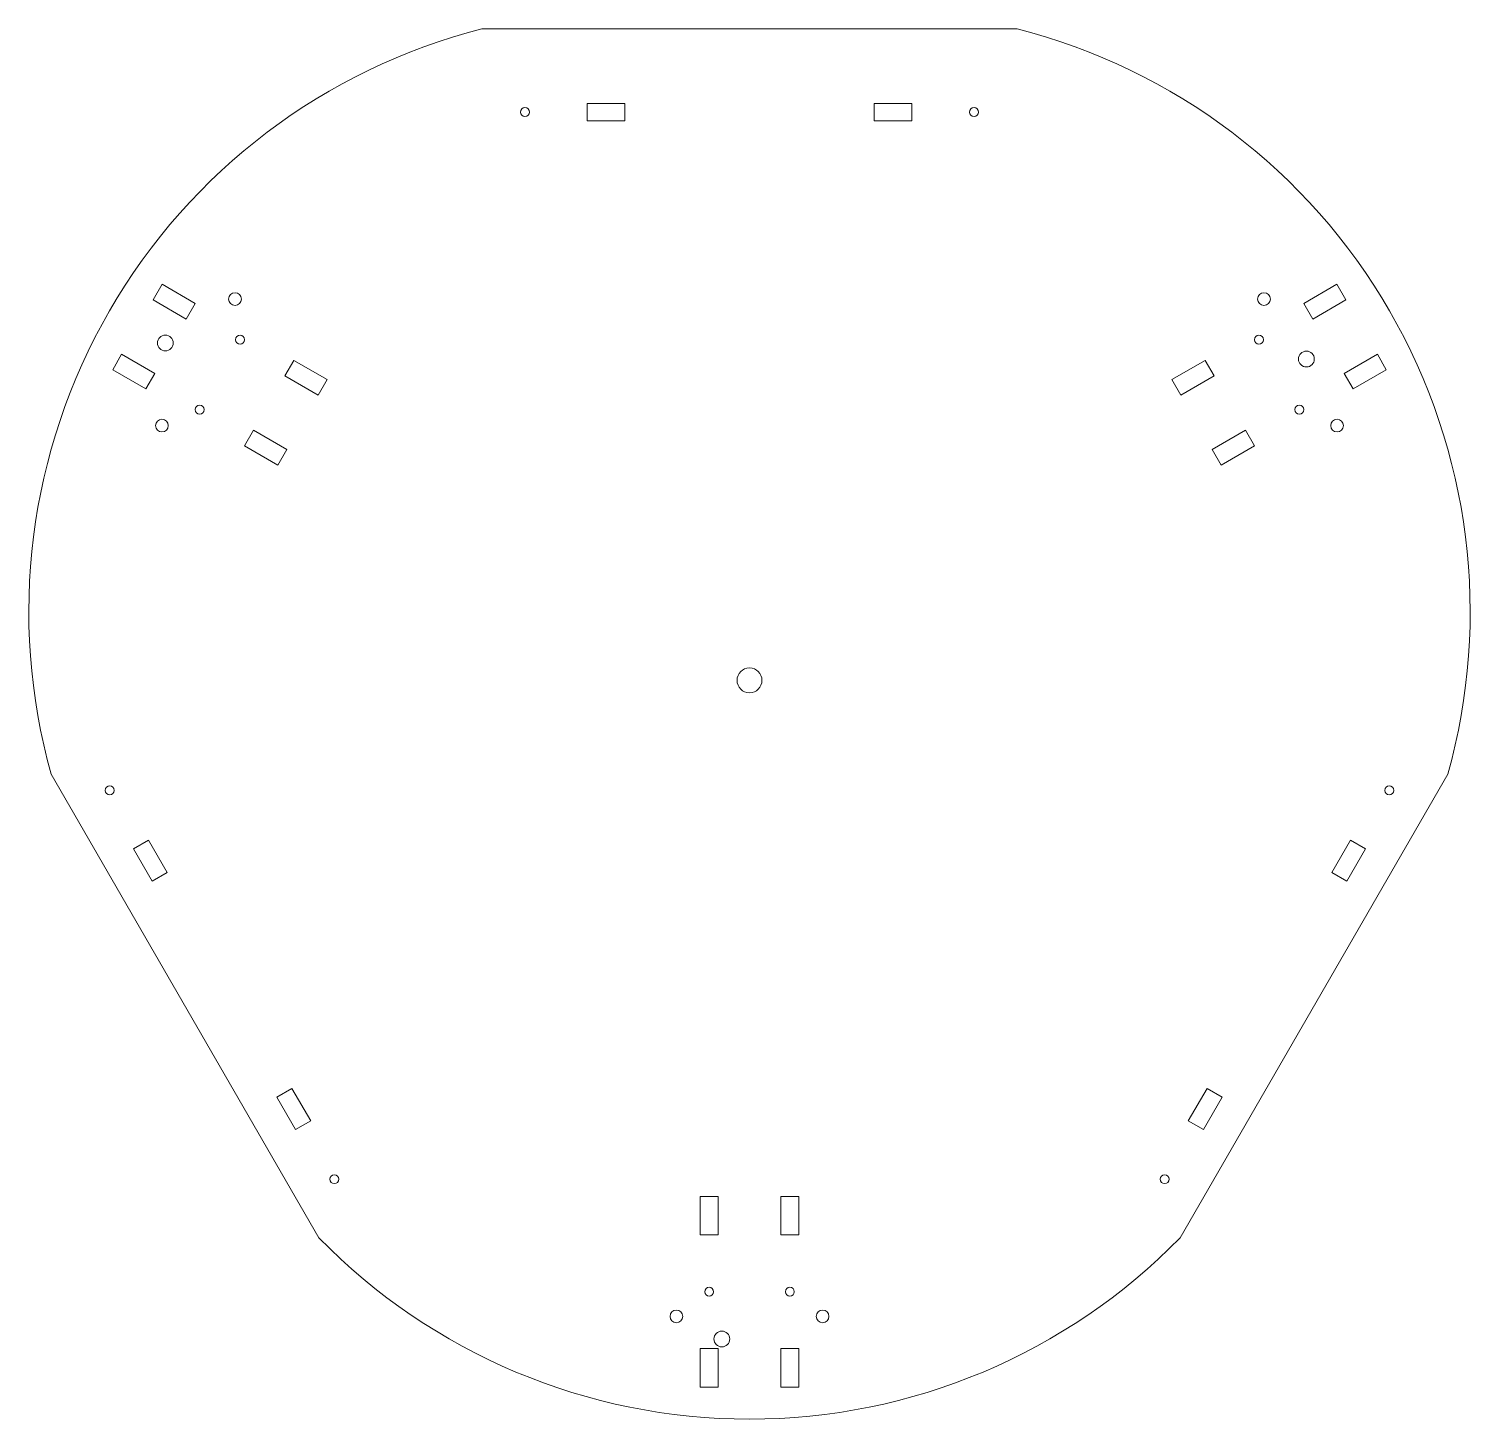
# Model space of a CAD drawing. Header units: millimetres. Extents: x -289 to 289, y -296 to 261.
import ezdxf

# ---------------------------------------------------------------- set-up
doc = ezdxf.new("R2010")
doc.units = ezdxf.units.MM

msp = doc.modelspace()

# ---------------------------------------------------------------- linework, layer by layer
at = {"color": 7, "linetype": 'Continuous', "lineweight": 15}
for p, q in [((107.31, 261.2), (-107.31, 261.2)), ((-50, 231.32), (-65, 231.32)), ((-65, 231.32), (-65, 224.32)), ((-50, 224.32), (-50, 231.32)), ((65, 231.32), (50, 231.32)), ((50, 231.32), (50, 224.32)), ((65, 224.32), (65, 231.32)), ((-65, 224.32), (-50, 224.32)), ((50, 224.32), (65, 224.32)), ((-235.45, 158.78), (-239.05, 152.54)), ((-222.12, 151.08), (-235.45, 158.78)), ((235.45, 158.78), (222.12, 151.08)), ((239.05, 152.54), (235.45, 158.78)), ((-239.05, 152.54), (-225.72, 144.84)), ((-225.72, 144.84), (-222.12, 151.08)), ((222.12, 151.08), (225.72, 144.84)), ((225.72, 144.84), (239.05, 152.54)), ((-251.63, 130.76), (-255.23, 124.52)), ((-238.3, 123.06), (-251.63, 130.76)), ((-182.63, 128.28), (-186.23, 122.04)), ((-169.29, 120.58), (-182.63, 128.28)), ((182.63, 128.28), (169.29, 120.58)), ((186.23, 122.04), (182.63, 128.28)), ((251.63, 130.76), (238.3, 123.06)), ((255.23, 124.52), (251.63, 130.76)), ((-255.23, 124.52), (-241.9, 116.82)), ((-241.9, 116.82), (-238.3, 123.06)), ((-186.23, 122.04), (-172.89, 114.34)), ((172.89, 114.34), (186.23, 122.04)), ((238.3, 123.06), (241.9, 116.82)), ((241.9, 116.82), (255.23, 124.52)), ((-172.89, 114.34), (-169.29, 120.58)), ((169.29, 120.58), (172.89, 114.34)), ((-198.81, 100.26), (-202.41, 94.02)), ((-185.47, 92.56), (-198.81, 100.26)), ((198.81, 100.26), (185.47, 92.56)), ((202.41, 94.02), (198.81, 100.26)), ((-202.41, 94.02), (-189.07, 86.32)), ((-189.07, 86.32), (-185.47, 92.56)), ((185.47, 92.56), (189.07, 86.32)), ((189.07, 86.32), (202.41, 94.02)), ((-279.86, -37.67), (-172.55, -223.53)), ((172.55, -223.53), (279.86, -37.67)), ((-240.87, -64.01), (-246.93, -67.51)), ((-246.93, -67.51), (-239.43, -80.5)), ((-233.37, -77), (-240.87, -64.01)), ((240.87, -64.01), (233.37, -77)), ((239.43, -80.5), (246.93, -67.51)), ((246.93, -67.51), (240.87, -64.01)), ((-239.43, -80.5), (-233.37, -77)), ((233.37, -77), (239.43, -80.5)), ((-183.37, -163.6), (-189.43, -167.1)), ((-189.43, -167.1), (-181.93, -180.09)), ((-175.87, -176.59), (-183.37, -163.6)), ((183.37, -163.6), (175.87, -176.59)), ((181.93, -180.09), (189.43, -167.1)), ((189.43, -167.1), (183.37, -163.6)), ((-181.93, -180.09), (-175.87, -176.59)), ((175.87, -176.59), (181.93, -180.09)), ((-12.58, -206.9), (-19.78, -206.9)), ((-19.78, -206.9), (-19.78, -222.3)), ((-12.58, -222.3), (-12.58, -206.9)), ((19.78, -206.9), (12.58, -206.9)), ((12.58, -206.9), (12.58, -222.3)), ((19.78, -222.3), (19.78, -206.9)), ((-19.78, -222.3), (-12.58, -222.3)), ((12.58, -222.3), (19.78, -222.3)), ((-12.58, -267.9), (-19.78, -267.9)), ((-19.78, -267.9), (-19.78, -283.3)), ((-12.58, -283.3), (-12.58, -267.9)), ((19.78, -267.9), (12.58, -267.9)), ((12.58, -267.9), (12.58, -283.3)), ((19.78, -283.3), (19.78, -267.9)), ((-19.78, -283.3), (-12.58, -283.3)), ((12.58, -283.3), (19.78, -283.3))]:
    msp.add_line(p, q, dxfattribs=at)
for centre, radius in [((-90, 227.82), 1.78), ((90, 227.82), 1.78), ((-206.19, 152.87), 2.55), ((206.19, 152.87), 2.55), ((-234.14, 135.25), 3.17), ((-204.17, 136.56), 1.77), ((204.17, 136.56), 1.78), ((223.2, 128.8), 3.17), ((-220.35, 108.54), 1.78), ((220.35, 108.54), 1.78), ((-235.49, 102.13), 2.55), ((235.49, 102.13), 2.55), ((0, 0), 5), ((-256.4, -44.11), 1.78), ((256.4, -44.11), 1.78), ((-166.4, -199.99), 1.78), ((166.4, -199.99), 1.78), ((-16.18, -245.1), 1.77), ((16.18, -245.1), 1.78), ((-29.3, -255), 2.55), ((29.3, -255), 2.55), ((-11.06, -264.05), 3.17)]:
    msp.add_circle(centre, radius, dxfattribs=at)
for centre, start, end in [((-47.63, 27.5), 104.32555, 195.67445), ((47.63, 27.5), 344.32555, 75.67445), ((0, -55), 224.32555, 315.67445)]:
    msp.add_arc(centre, 241.2, start, end, dxfattribs=at)

doc.saveas('drawing.dxf')
